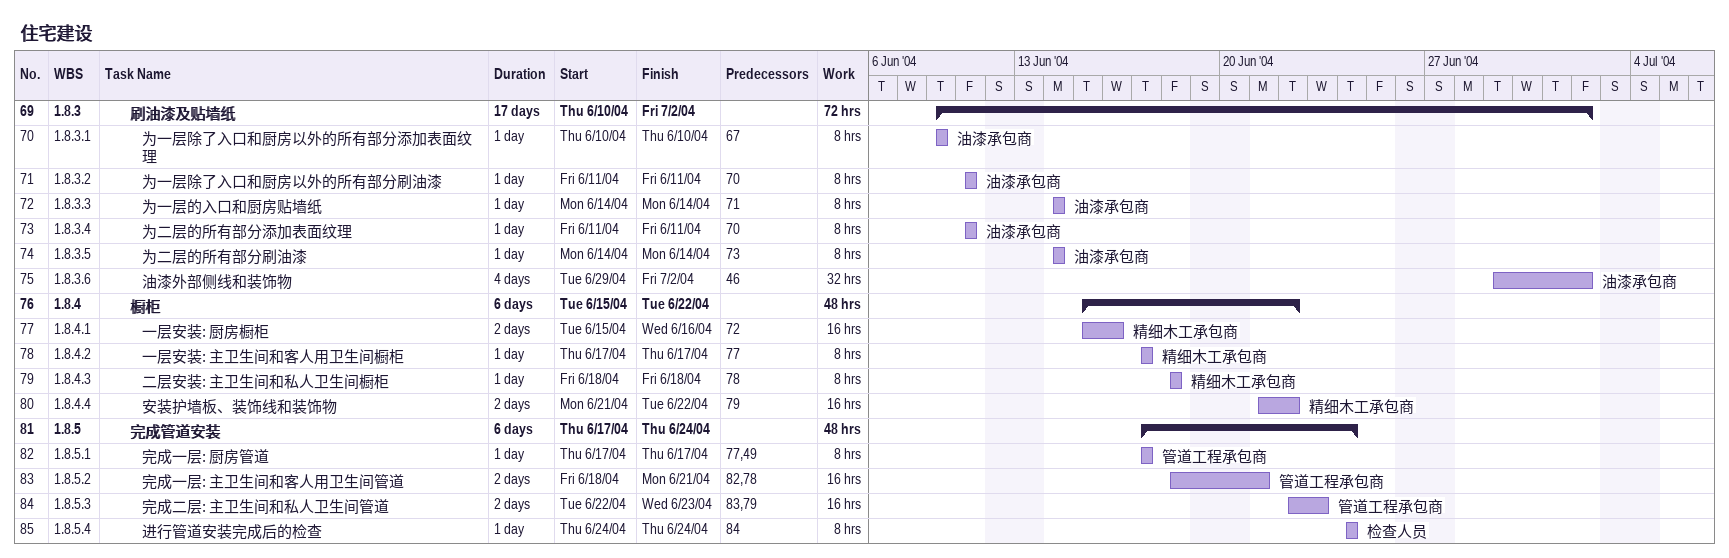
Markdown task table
住宅建设

| ID | WBS | Task | Duration | Start | Finish | Predecessors | Resources | Work (h) |
|---|---|---|---|---|---|---|---|---|
| 69 | 1.8.3 | **刷油漆及贴墙纸** | 17d | 2004-06-10 | 2004-07-02 |  |  | 72 |
| 70 | 1.8.3.1 | 为一层除了入口和厨房以外的所有部分添加表面纹理 | 1d | 2004-06-10 | 2004-06-10 | 67 | 油漆承包商 | 8 |
| 71 | 1.8.3.2 | 为一层除了入口和厨房以外的所有部分刷油漆 | 1d | 2004-06-11 | 2004-06-11 | 70 | 油漆承包商 | 8 |
| 72 | 1.8.3.3 | 为一层的入口和厨房贴墙纸 | 1d | 2004-06-14 | 2004-06-14 | 71 | 油漆承包商 | 8 |
| 73 | 1.8.3.4 | 为二层的所有部分添加表面纹理 | 1d | 2004-06-11 | 2004-06-11 | 70 | 油漆承包商 | 8 |
| 74 | 1.8.3.5 | 为二层的所有部分刷油漆 | 1d | 2004-06-14 | 2004-06-14 | 73 | 油漆承包商 | 8 |
| 75 | 1.8.3.6 | 油漆外部侧线和装饰物 | 4d | 2004-06-29 | 2004-07-02 | 46 | 油漆承包商 | 32 |
| 76 | 1.8.4 | **橱柜** | 6d | 2004-06-15 | 2004-06-22 |  |  | 48 |
| 77 | 1.8.4.1 | 一层安装: 厨房橱柜 | 2d | 2004-06-15 | 2004-06-16 | 72 | 精细木工承包商 | 16 |
| 78 | 1.8.4.2 | 一层安装: 主卫生间和客人用卫生间橱柜 | 1d | 2004-06-17 | 2004-06-17 | 77 | 精细木工承包商 | 8 |
| 79 | 1.8.4.3 | 二层安装: 主卫生间和私人卫生间橱柜 | 1d | 2004-06-18 | 2004-06-18 | 78 | 精细木工承包商 | 8 |
| 80 | 1.8.4.4 | 安装护墙板、装饰线和装饰物 | 2d | 2004-06-21 | 2004-06-22 | 79 | 精细木工承包商 | 16 |
| 81 | 1.8.5 | **完成管道安装** | 6d | 2004-06-17 | 2004-06-24 |  |  | 48 |
| 82 | 1.8.5.1 | 完成一层: 厨房管道 | 1d | 2004-06-17 | 2004-06-17 | 77, 49 | 管道工程承包商 | 8 |
| 83 | 1.8.5.2 | 完成一层: 主卫生间和客人用卫生间管道 | 2d | 2004-06-18 | 2004-06-21 | 82, 78 | 管道工程承包商 | 16 |
| 84 | 1.8.5.3 | 完成二层: 主卫生间和私人卫生间管道 | 2d | 2004-06-22 | 2004-06-23 | 83, 79 | 管道工程承包商 | 16 |
| 85 | 1.8.5.4 | 进行管道安装完成后的检查 | 1d | 2004-06-24 | 2004-06-24 | 84 | 检查人员 | 8 |
